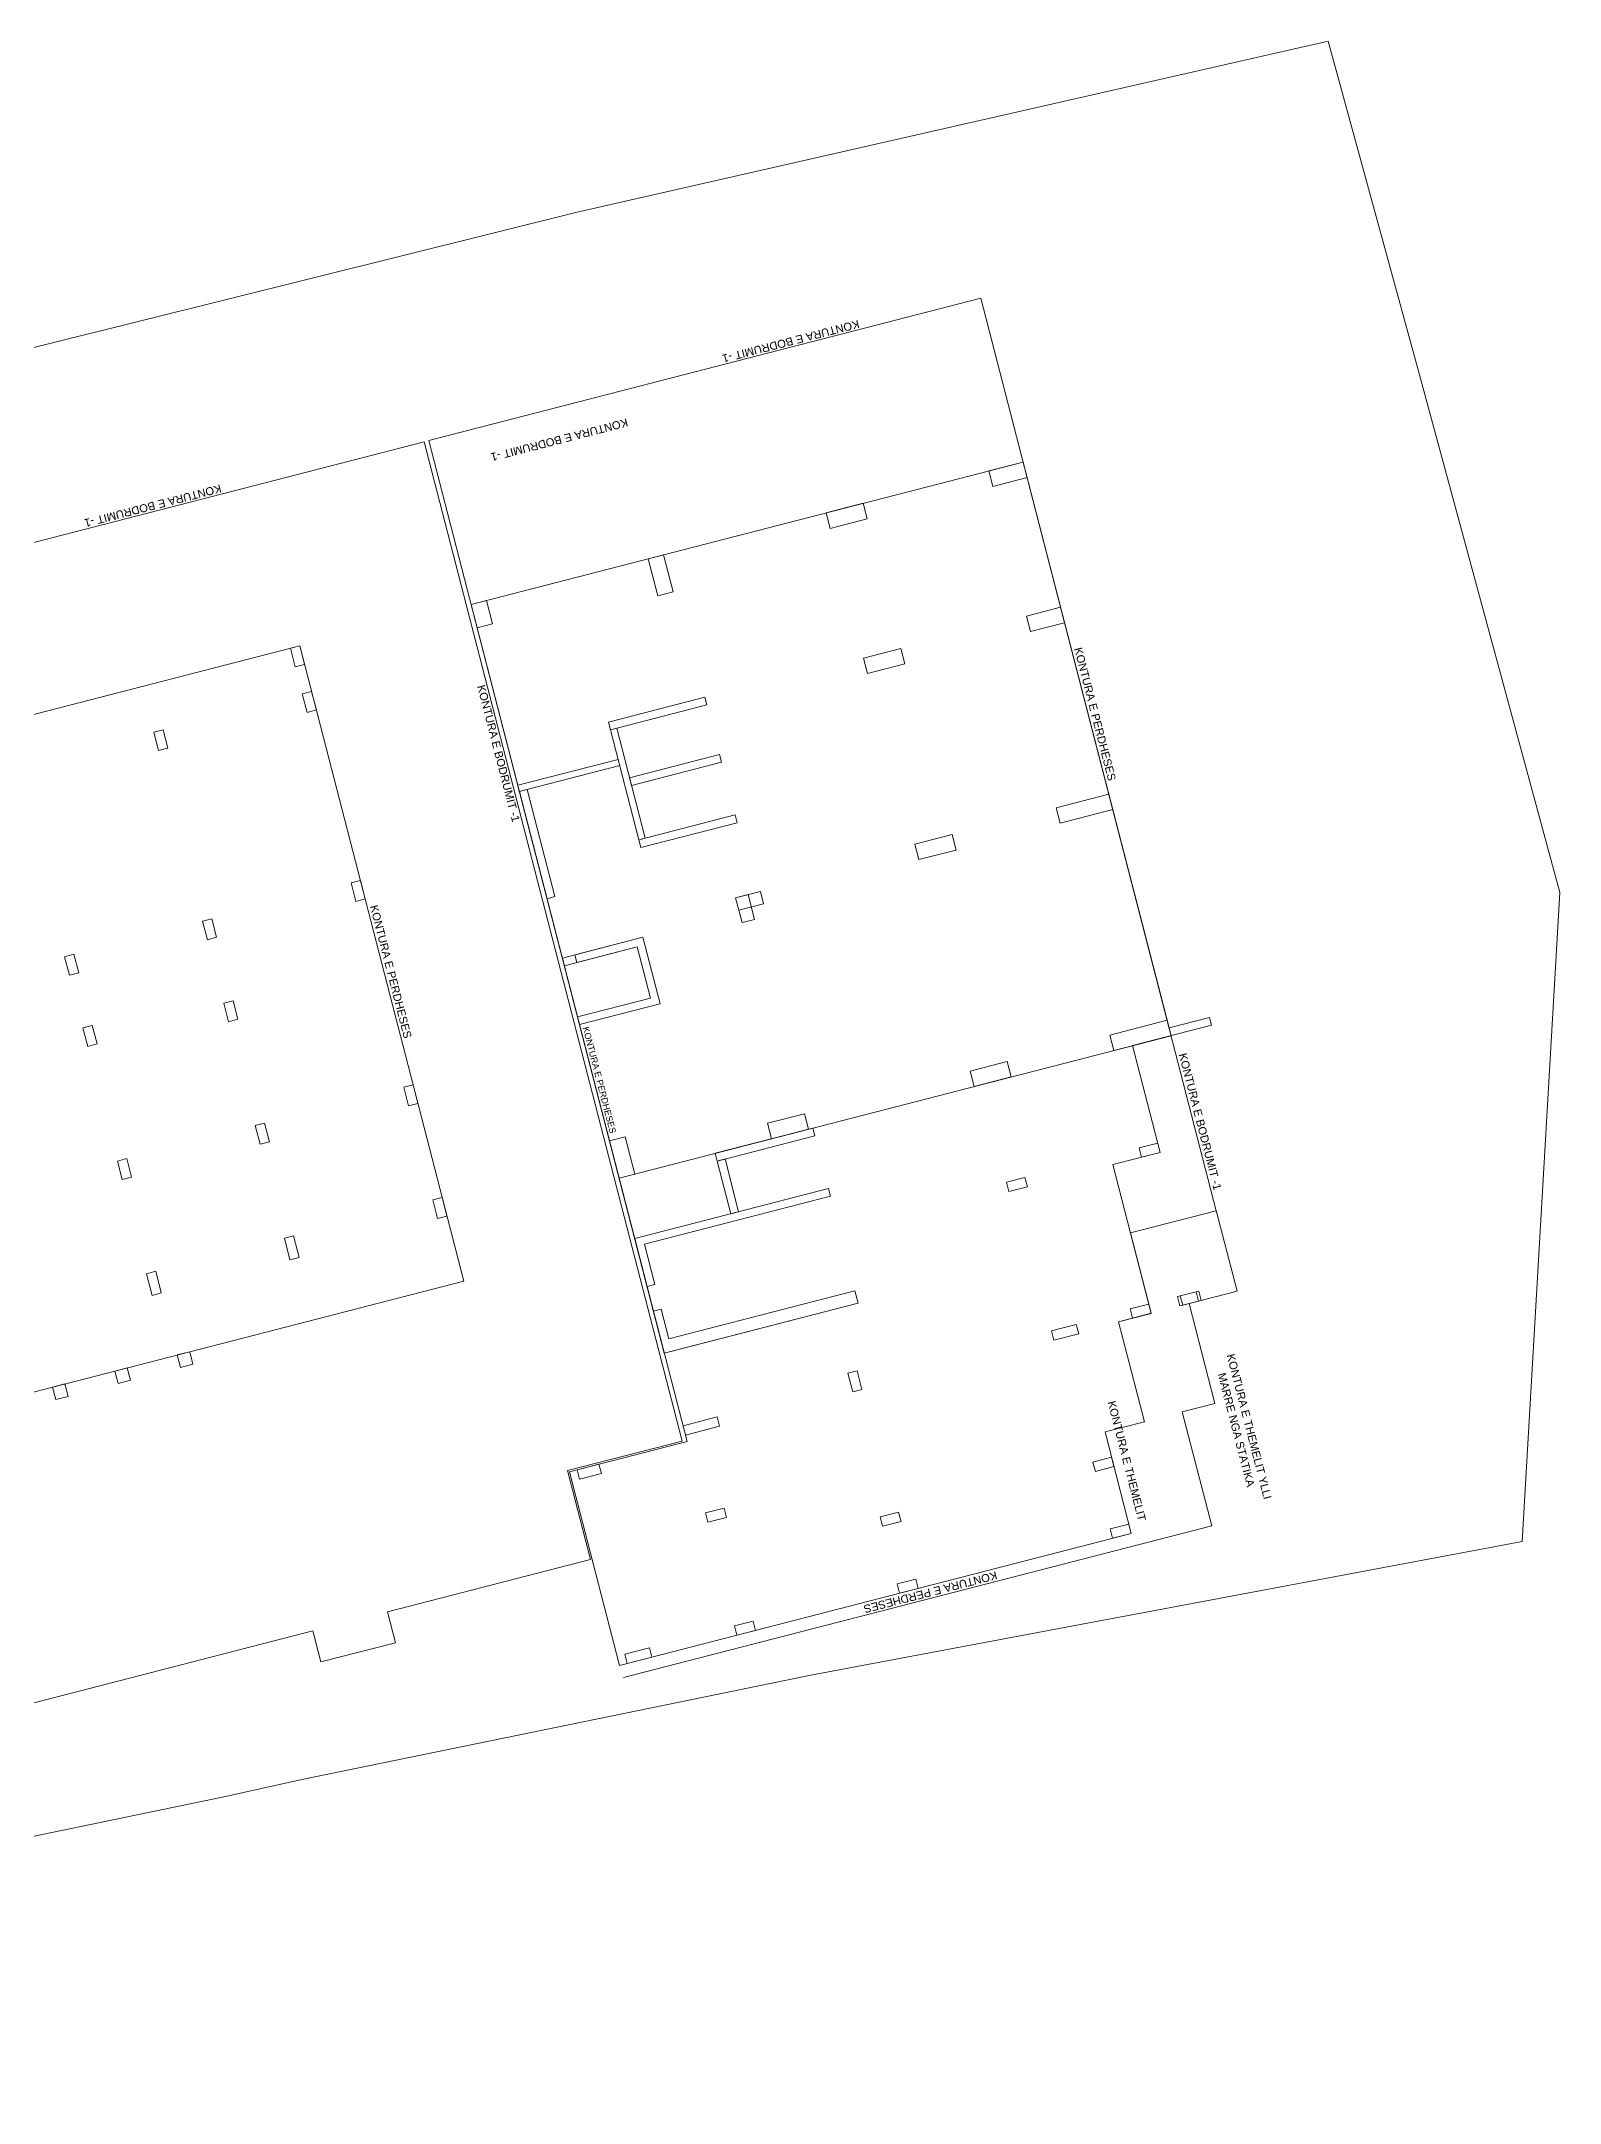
# Model space of a CAD drawing. Header units: metres. Extents: x 7515494.3 to 7515589.2, y 4752842.2 to 4752906.7.
# Drawn here: x 7515541.7 to 7515589.2, y 4752842.2 to 4752906.7 of the extents above; entities that cross this region are included whole.
import ezdxf

# ---------------------------------------------------------------- set-up
doc = ezdxf.new("R2010")
doc.units = ezdxf.units.M
doc.linetypes.add('Dashed Small', pattern=[141.111111, 70.555556, -70.555556])
for name, color, linetype, lineweight in [('kufiri b1', 161, 'Continuous', 5), ('kufiri i perdheses', 7, 'Continuous', 5), ('New_Structural - Bearing_Pen_No__27', 7, 'Continuous', 5), ('New_Structural - Bearing_Pen_No__42', 8, 'Continuous', 5), ('parcela', 5, 'Continuous', 5)]:
    doc.layers.add(name, color=color, linetype=linetype, lineweight=lineweight)
doc.styles.add('GENERATED_STYLE_3', font='arial.ttf')

msp = doc.modelspace()

# ---------------------------------------------------------------- linework, layer by layer
at = {"layer": 'kufiri b1', "color": 161, "lineweight": 5}
for points in [[(7515567.254, 4752867.229), (7515561.202, 4752865.668), (7515553.848, 4752894.18), (7515571.089, 4752898.627), (7515578.443, 4752870.115), (7515575.761, 4752869.423)], [(7515575.787, 4752860.033), (7515574.968, 4752863.209), (7515576.198, 4752863.526), (7515575.392, 4752866.65), (7515576.41, 4752866.912), (7515575.76, 4752869.422)]]:
    msp.add_lwpolyline(points, dxfattribs=at)
msp.add_lwpolyline([(7515499.58, 4752880.181), (7515553.703, 4752894.141), (7515561.757, 4752862.919), (7515558.179, 4752861.996), (7515558.895, 4752859.222), (7515552.552, 4752857.586), (7515552.802, 4752856.617), (7515550.478, 4752856.018), (7515550.228, 4752856.986), (7515537.834, 4752853.789), (7515538.084, 4752852.821), (7515535.76, 4752852.222), (7515535.51, 4752853.19), (7515520.743, 4752849.381), (7515520.993, 4752848.413), (7515518.669, 4752847.813), (7515518.419, 4752848.782), (7515508.349, 4752846.184)], close=True, dxfattribs=at)
at = {"layer": 'kufiri b1', "color": 1, "lineweight": 5}
msp.add_lwpolyline([(7515578.443, 4752870.128), (7515579.091, 4752867.603), (7515577.595, 4752867.218), (7515578.4, 4752864.096), (7515577.381, 4752863.833), (7515578.3, 4752860.27), (7515559.926, 4752855.53)], dxfattribs=at)
at = {"layer": 'kufiri i perdheses', "color": 7, "lineweight": 5}
for points in [[(7515572.409, 4752893.509), (7515555.168, 4752889.062), (7515561.914, 4752862.908), (7515558.24, 4752861.96), (7515559.801, 4752855.909), (7515575.787, 4752860.033), (7515574.968, 4752863.209), (7515576.198, 4752863.526), (7515575.392, 4752866.648), (7515576.409, 4752866.91), (7515575.21, 4752871.558), (7515576.691, 4752871.94), (7515575.831, 4752875.277), (7515578.293, 4752875.912), (7515578.231, 4752876.154), (7515576.969, 4752875.829)], [(7515500.879, 4752875.146), (7515549.817, 4752887.769), (7515554.937, 4752867.919), (7515505.999, 4752855.296)]]:
    msp.add_lwpolyline(points, close=True, dxfattribs=at)
msp.add_lwpolyline([(7515577.032, 4752875.586), (7515559.791, 4752871.139)], dxfattribs=at)
at = {"layer": 'New_Structural - Bearing_Pen_No__27', "color": 7, "linetype": 'Continuous', "lineweight": 5, "flags": 128}
for points in [[(7515559.762, 4752884.22), (7515556.672, 4752883.423)], [(7515556.672, 4752883.423), (7515556.623, 4752883.411)], [(7515556.623, 4752883.411), (7515556.673, 4752883.217)], [(7515556.673, 4752883.217), (7515559.812, 4752884.027)], [(7515560.535, 4752878.663), (7515558.018, 4752878.014)], [(7515558.08, 4752877.772), (7515560.356, 4752878.359)], [(7515560.356, 4752878.359), (7515560.768, 4752876.761)], [(7515560.535, 4752878.663), (7515560.598, 4752878.421)], [(7515561.01, 4752876.824), (7515560.598, 4752878.421)], [(7515558.08, 4752877.772), (7515558.018, 4752878.014)], [(7515560.768, 4752876.761), (7515558.492, 4752876.174)], [(7515558.555, 4752875.932), (7515561.072, 4752876.582)], [(7515561.072, 4752876.582), (7515561.01, 4752876.824)], [(7515558.492, 4752876.174), (7515558.555, 4752875.932)], [(7515560.341, 4752869.009), (7515560.665, 4752867.75)], [(7515560.907, 4752867.813), (7515560.583, 4752869.071)], [(7515560.665, 4752867.75), (7515560.907, 4752867.813)], [(7515561.107, 4752867.038), (7515560.865, 4752866.976)], [(7515560.865, 4752866.976), (7515561.102, 4752866.056)], [(7515561.344, 4752866.118), (7515561.107, 4752867.038)]]:
    msp.add_lwpolyline(points, dxfattribs=at)
at = {"layer": 'New_Structural - Bearing_Pen_No__42', "color": 8, "linetype": 'Dashed Small', "lineweight": 5, "flags": 128}
for points in [[(7515572.409, 4752893.509), (7515571.343, 4752893.235), (7515571.468, 4752892.75), (7515572.534, 4752893.025)], [(7515572.409, 4752893.509), (7515571.343, 4752893.235), (7515571.468, 4752892.75), (7515572.534, 4752893.025)], [(7515566.38, 4752891.438), (7515567.542, 4752891.738), (7515567.417, 4752892.222), (7515566.255, 4752891.922)], [(7515566.38, 4752891.438), (7515567.542, 4752891.738), (7515567.417, 4752892.222), (7515566.255, 4752891.922)], [(7515560.697, 4752890.488), (7515560.997, 4752889.327), (7515561.481, 4752889.451), (7515561.181, 4752890.613)], [(7515560.697, 4752890.488), (7515560.997, 4752889.327), (7515561.481, 4752889.451), (7515561.181, 4752890.613)], [(7515555.168, 4752889.062), (7515555.355, 4752888.336), (7515555.84, 4752888.461), (7515555.652, 4752889.187)], [(7515555.168, 4752889.062), (7515555.355, 4752888.336), (7515555.84, 4752888.461), (7515555.652, 4752889.187)], [(7515573.579, 4752888.973), (7515572.514, 4752888.698), (7515572.639, 4752888.214), (7515573.704, 4752888.489)], [(7515573.579, 4752888.973), (7515572.514, 4752888.698), (7515572.639, 4752888.214), (7515573.704, 4752888.489)], [(7515549.676, 4752887.113), (7515549.966, 4752887.188), (7515549.817, 4752887.769), (7515549.526, 4752887.694)], [(7515549.676, 4752887.113), (7515549.966, 4752887.188), (7515549.817, 4752887.769), (7515549.526, 4752887.694)], [(7515567.55, 4752886.901), (7515568.712, 4752887.201), (7515568.587, 4752887.685), (7515567.425, 4752887.385)], [(7515567.55, 4752886.901), (7515568.712, 4752887.201), (7515568.587, 4752887.685), (7515567.425, 4752887.385)], [(7515550.043, 4752885.689), (7515550.334, 4752885.764), (7515550.184, 4752886.345), (7515549.893, 4752886.27)], [(7515550.043, 4752885.689), (7515550.334, 4752885.764), (7515550.184, 4752886.345), (7515549.893, 4752886.27)], [(7515559.524, 4752885.146), (7515562.526, 4752885.92), (7515562.463, 4752886.163), (7515559.462, 4752885.388)], [(7515559.524, 4752885.146), (7515562.526, 4752885.92), (7515562.463, 4752886.163), (7515559.462, 4752885.388)], [(7515545.405, 4752884.493), (7515545.696, 4752884.568), (7515545.546, 4752885.149), (7515545.255, 4752885.074)], [(7515545.405, 4752884.493), (7515545.696, 4752884.568), (7515545.546, 4752885.149), (7515545.255, 4752885.074)], [(7515559.524, 4752885.146), (7515560.411, 4752881.709), (7515560.604, 4752881.759), (7515559.718, 4752885.196)], [(7515559.524, 4752885.146), (7515560.411, 4752881.709), (7515560.604, 4752881.759), (7515559.718, 4752885.196)], [(7515560.18, 4752883.405), (7515562.988, 4752884.129), (7515562.925, 4752884.371), (7515560.117, 4752883.647)], [(7515560.18, 4752883.405), (7515562.988, 4752884.129), (7515562.925, 4752884.371), (7515560.117, 4752883.647)], [(7515556.675, 4752883.219), (7515557.54, 4752879.868), (7515557.782, 4752879.931), (7515556.918, 4752883.281)], [(7515556.675, 4752883.219), (7515557.54, 4752879.868), (7515557.782, 4752879.931), (7515556.918, 4752883.281)], [(7515573.564, 4752882.225), (7515575.21, 4752882.65), (7515575.085, 4752883.134), (7515573.439, 4752882.709)], [(7515573.564, 4752882.225), (7515575.21, 4752882.65), (7515575.085, 4752883.134), (7515573.439, 4752882.709)], [(7515560.473, 4752881.467), (7515563.475, 4752882.241), (7515563.412, 4752882.483), (7515560.411, 4752881.709)], [(7515560.473, 4752881.467), (7515563.475, 4752882.241), (7515563.412, 4752882.483), (7515560.411, 4752881.709)], [(7515569.153, 4752881.088), (7515570.314, 4752881.387), (7515570.19, 4752881.871), (7515569.028, 4752881.572)], [(7515569.153, 4752881.088), (7515570.314, 4752881.387), (7515570.19, 4752881.871), (7515569.028, 4752881.572)], [(7515551.567, 4752879.783), (7515551.857, 4752879.858), (7515551.707, 4752880.439), (7515551.417, 4752880.364)], [(7515551.567, 4752879.783), (7515551.857, 4752879.858), (7515551.707, 4752880.439), (7515551.417, 4752880.364)], [(7515563.529, 4752879.508), (7515564.304, 4752879.708), (7515564.204, 4752880.095), (7515563.429, 4752879.895)], [(7515563.529, 4752879.508), (7515564.304, 4752879.708), (7515564.204, 4752880.095), (7515563.429, 4752879.895)], [(7515563.429, 4752879.895), (7515563.629, 4752879.121), (7515564.017, 4752879.22), (7515563.817, 4752879.995)], [(7515563.429, 4752879.895), (7515563.629, 4752879.121), (7515564.017, 4752879.22), (7515563.817, 4752879.995)], [(7515546.929, 4752878.586), (7515547.219, 4752878.661), (7515547.069, 4752879.242), (7515546.779, 4752879.167)], [(7515546.929, 4752878.586), (7515547.219, 4752878.661), (7515547.069, 4752879.242), (7515546.779, 4752879.167)], [(7515542.62, 4752877.475), (7515542.91, 4752877.55), (7515542.76, 4752878.131), (7515542.47, 4752878.056)], [(7515542.62, 4752877.475), (7515542.91, 4752877.55), (7515542.76, 4752878.131), (7515542.47, 4752878.056)], [(7515547.589, 4752876.025), (7515547.88, 4752876.1), (7515547.73, 4752876.681), (7515547.439, 4752876.606)], [(7515547.589, 4752876.025), (7515547.88, 4752876.1), (7515547.73, 4752876.681), (7515547.439, 4752876.606)], [(7515543.193, 4752875.253), (7515543.483, 4752875.328), (7515543.334, 4752875.909), (7515543.043, 4752875.834)], [(7515543.193, 4752875.253), (7515543.483, 4752875.328), (7515543.334, 4752875.909), (7515543.043, 4752875.834)], [(7515575.24, 4752875.124), (7515577.032, 4752875.586), (7515576.907, 4752876.07), (7515575.115, 4752875.608)], [(7515570.878, 4752873.999), (7515572.04, 4752874.299), (7515571.915, 4752874.783), (7515570.753, 4752874.483)], [(7515553.214, 4752873.397), (7515553.504, 4752873.472), (7515553.355, 4752874.053), (7515553.064, 4752873.978)], [(7515553.214, 4752873.397), (7515553.504, 4752873.472), (7515553.355, 4752874.053), (7515553.064, 4752873.978)], [(7515564.545, 4752872.365), (7515565.707, 4752872.665), (7515565.582, 4752873.149), (7515564.421, 4752872.85)], [(7515548.576, 4752872.201), (7515548.866, 4752872.275), (7515548.716, 4752872.856), (7515548.426, 4752872.782)], [(7515548.576, 4752872.201), (7515548.866, 4752872.275), (7515548.716, 4752872.856), (7515548.426, 4752872.782)], [(7515562.855, 4752871.671), (7515565.906, 4752872.458), (7515565.843, 4752872.7), (7515562.793, 4752871.913)], [(7515559.492, 4752872.3), (7515559.791, 4752871.138), (7515560.276, 4752871.263), (7515559.976, 4752872.425)], [(7515576.111, 4752871.791), (7515576.691, 4752871.94), (7515576.617, 4752872.231), (7515576.036, 4752872.081)], [(7515544.267, 4752871.089), (7515544.557, 4752871.164), (7515544.408, 4752871.745), (7515544.117, 4752871.67)], [(7515544.267, 4752871.089), (7515544.557, 4752871.164), (7515544.408, 4752871.745), (7515544.117, 4752871.67)], [(7515563.522, 4752870.088), (7515563.098, 4752871.734), (7515562.855, 4752871.671), (7515563.28, 4752870.025)], [(7515571.962, 4752870.72), (7515572.543, 4752870.869), (7515572.468, 4752871.16), (7515571.887, 4752871.01)], [(7515571.962, 4752870.72), (7515572.543, 4752870.869), (7515572.468, 4752871.16), (7515571.887, 4752871.01)], [(7515554.122, 4752869.877), (7515554.412, 4752869.952), (7515554.262, 4752870.533), (7515553.972, 4752870.458)], [(7515554.122, 4752869.877), (7515554.412, 4752869.952), (7515554.262, 4752870.533), (7515553.972, 4752870.458)], [(7515549.509, 4752868.584), (7515549.799, 4752868.659), (7515549.624, 4752869.337), (7515549.334, 4752869.262)], [(7515549.509, 4752868.584), (7515549.799, 4752868.659), (7515549.624, 4752869.337), (7515549.334, 4752869.262)], [(7515545.2, 4752867.473), (7515545.49, 4752867.547), (7515545.315, 4752868.225), (7515545.025, 4752868.15)], [(7515545.2, 4752867.473), (7515545.49, 4752867.547), (7515545.315, 4752868.225), (7515545.025, 4752868.15)], [(7515577.309, 4752867.144), (7515577.89, 4752867.294), (7515577.815, 4752867.585), (7515577.234, 4752867.435)], [(7515577.395, 4752867.164), (7515577.976, 4752867.314), (7515577.901, 4752867.605), (7515577.32, 4752867.455)], [(7515575.828, 4752866.76), (7515576.409, 4752866.91), (7515576.334, 4752867.201), (7515575.753, 4752867.051)], [(7515573.371, 4752866.076), (7515574.146, 4752866.276), (7515574.071, 4752866.566), (7515573.296, 4752866.366)], [(7515546.09, 4752865.224), (7515546.477, 4752865.323), (7515546.377, 4752865.711), (7515545.99, 4752865.611)], [(7515544.141, 4752864.721), (7515544.528, 4752864.821), (7515544.428, 4752865.208), (7515544.041, 4752865.108)], [(7515566.936, 4752865.04), (7515567.086, 4752864.459), (7515567.376, 4752864.534), (7515567.226, 4752865.115)], [(7515542.192, 4752864.218), (7515542.58, 4752864.318), (7515542.48, 4752864.706), (7515542.092, 4752864.606)], [(7515561.788, 4752863.398), (7515561.863, 4752863.107), (7515562.928, 4752863.382), (7515562.853, 4752863.673)], [(7515559.235, 4752861.907), (7515559.16, 4752862.198), (7515558.482, 4752862.023), (7515558.557, 4752861.732)], [(7515575.248, 4752862.124), (7515575.173, 4752862.414), (7515574.592, 4752862.264), (7515574.667, 4752861.974)], [(7515563.146, 4752860.536), (7515563.071, 4752860.827), (7515562.49, 4752860.677), (7515562.565, 4752860.387)], [(7515568.595, 4752860.408), (7515568.52, 4752860.698), (7515567.939, 4752860.549), (7515568.014, 4752860.258)], [(7515575.787, 4752860.033), (7515575.712, 4752860.323), (7515575.131, 4752860.173), (7515575.206, 4752859.883)], [(7515569.133, 4752858.316), (7515569.058, 4752858.607), (7515568.477, 4752858.457), (7515568.552, 4752858.166)], [(7515564.053, 4752857.006), (7515563.978, 4752857.296), (7515563.397, 4752857.147), (7515563.472, 4752856.856)], [(7515560.817, 4752856.171), (7515560.743, 4752856.462), (7515559.968, 4752856.262), (7515560.043, 4752855.972)]]:
    msp.add_lwpolyline(points, close=True, dxfattribs=at)
for points in [[(7515560.293, 4752878.601), (7515558.41, 4752878.115)], [(7515558.472, 4752877.873), (7515560.356, 4752878.359)], [(7515558.41, 4752878.115), (7515558.472, 4752877.873)], [(7515560.583, 4752869.071), (7515566.393, 4752870.57), (7515566.33, 4752870.812), (7515560.278, 4752869.251), (7515560.341, 4752869.009)], [(7515561.444, 4752865.731), (7515567.254, 4752867.229), (7515567.154, 4752867.617), (7515561.344, 4752866.118)], [(7515561.102, 4752866.056), (7515561.202, 4752865.668), (7515561.444, 4752865.731)]]:
    msp.add_lwpolyline(points, dxfattribs=at)
at = {"layer": 'parcela', "color": 5, "lineweight": 5, "flags": 128}
msp.add_lwpolyline([(7515589.172, 4752880.06), (7515584.733, 4752896.47), (7515581.943, 4752906.66), (7515558.483, 4752901.32), (7515533.673, 4752895.141), (7515510.413, 4752888.491), (7515494.318, 4752883.744), (7515496.975, 4752872.417), (7515499.811, 4752860.352), (7515498.187, 4752860.075), (7515500.363, 4752851.696), (7515502.766, 4752842.245), (7515508.14, 4752843.412), (7515516.51, 4752845.262), (7515540.971, 4752850.462), (7515547.5, 4752851.812), (7515549.88, 4752852.342), (7515565.831, 4752855.621), (7515588.001, 4752859.781)], close=True, dxfattribs=at)

# ---------------------------------------------------------------- texts
at = {"layer": 'kufiri b1', "color": 161, "linetype": 'Continuous', "lineweight": 5, "char_height": 0.25, "attachment_point": 2, "style": 'GENERATED_STYLE_3'}
for s, insert, rotation in [('\\A1;KONTURA E BODRUMIT -1', (7515565.185, 4752897.162), 194.46337), ('\\A1;KONTURA E BODRUMIT -1', (7515557.956, 4752894.084), 194.46337), ('\\A1;KONTURA E BODRUMIT -1', (7515545.257, 4752892.022), 194.46337), ('\\A1;KONTURA E BODRUMIT -1', (7515556.146, 4752884.44), 284.46337), ('\\A1;KONTURA E BODRUMIT -1', (7515578.062, 4752872.935), 284.46337), ('\\A1;KONTURA E THEMELIT YLLI\\PMARRE NGA STATIKA', (7515579.591, 4752863.406), 284.46337), ('\\A1;KONTURA E THEMELIT', (7515575.769, 4752862.331), 284.46337)]:
    msp.add_mtext(s, dxfattribs=dict(at, insert=insert, rotation=rotation))
at = {"layer": 'kufiri i perdheses', "color": 7, "linetype": 'Continuous', "lineweight": 5, "attachment_point": 2, "style": 'GENERATED_STYLE_3'}
for insert, char_height, rotation in [((7515574.778, 4752885.669), 0.25, 284.46337), ((7515552.781, 4752877.619), 0.25, 284.46337), ((7515559.272, 4752874.228), 0.2, 284.46337), ((7515569.546, 4752858.076), 0.25, 194.46337)]:
    msp.add_mtext('\\A1;KONTURA E PERDHESES', dxfattribs=dict(at, insert=insert, char_height=char_height, rotation=rotation))

doc.saveas('drawing.dxf')
